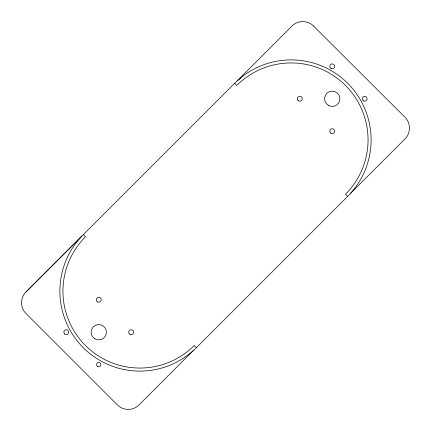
<?xml version="1.0" encoding="UTF-8"?>
<svg xmlns="http://www.w3.org/2000/svg" width="431" height="431" viewBox="0 0 431 431"><rect width="100%" height="100%" fill="white"/><g stroke="black" fill="none" stroke-linecap="round" stroke-linejoin="round"><path stroke-width="0.65" d="M26.027 291.927L81.836 236.129L26.027 291.927C20.101 297.552 20.106 307.912 26.027 313.542L117.41 404.941C123.045 410.862 133.405 410.856 139.03 404.93L193.325 350.575M83.296 234.631L234.626 83.302A79.945 79.945 0 0 1 347.688 83.302A79.945 79.945 0 0 1 347.688 196.364L196.358 347.693A79.945 79.945 0 0 1 83.296 347.693A79.945 79.945 0 0 1 83.296 234.631L85.462 236.786A76.89 76.89 0 0 0 85.457 345.533A76.89 76.89 0 0 0 194.203 345.527L196.358 347.693M350.57 193.33L404.914 139.024C410.915 133.319 410.921 122.819 404.908 117.119L313.574 26.065M240.843 77.704L237.659 80.425L291.959 26.065C297.568 20.16 307.89 20.138 313.526 26.022M347.688 196.364L345.522 194.209A76.89 76.89 0 0 0 345.527 85.462A76.89 76.89 0 0 0 236.781 85.467L234.626 83.302M64.569 333.928A2.446 2.446 0 0 0 68.664 332.829A2.446 2.446 0 0 0 65.668 329.834A2.446 2.446 0 0 0 64.569 333.928M331.008 68.454A2.446 2.446 0 0 0 334.677 66.336A2.446 2.446 0 0 0 331.008 64.219A2.446 2.446 0 0 0 331.008 68.454M328.298 105.32A7.645 7.645 0 0 0 339.87 98.888A7.645 7.645 0 0 0 328.514 92.083A7.645 7.645 0 0 0 328.298 105.32M94.858 338.804A7.645 7.645 0 0 0 106.403 332.323A7.645 7.645 0 0 0 95.019 325.567A7.645 7.645 0 0 0 94.858 338.804M97.659 366.479A2.139 2.139 0 0 0 100.87 364.626A2.139 2.139 0 0 0 97.659 362.773A2.139 2.139 0 0 0 97.659 366.479M129.542 334.036A2.446 2.446 0 0 0 133.556 332.684A2.446 2.446 0 0 0 130.377 329.887A2.446 2.446 0 0 0 129.542 334.036M97.508 301.894A2.446 2.446 0 0 0 101.177 299.777A2.446 2.446 0 0 0 97.508 297.659A2.446 2.446 0 0 0 97.508 301.894M330.512 132.931A2.446 2.446 0 0 0 334.591 131.8A2.446 2.446 0 0 0 331.574 128.831A2.446 2.446 0 0 0 330.512 132.931M363.435 100.881A2.446 2.446 0 0 0 367.104 98.764A2.446 2.446 0 0 0 363.435 96.646A2.446 2.446 0 0 0 363.435 100.881M298.069 100.488A2.446 2.446 0 0 0 302.158 99.394A2.446 2.446 0 0 0 299.162 96.399A2.446 2.446 0 0 0 298.069 100.488"/></g></svg>
